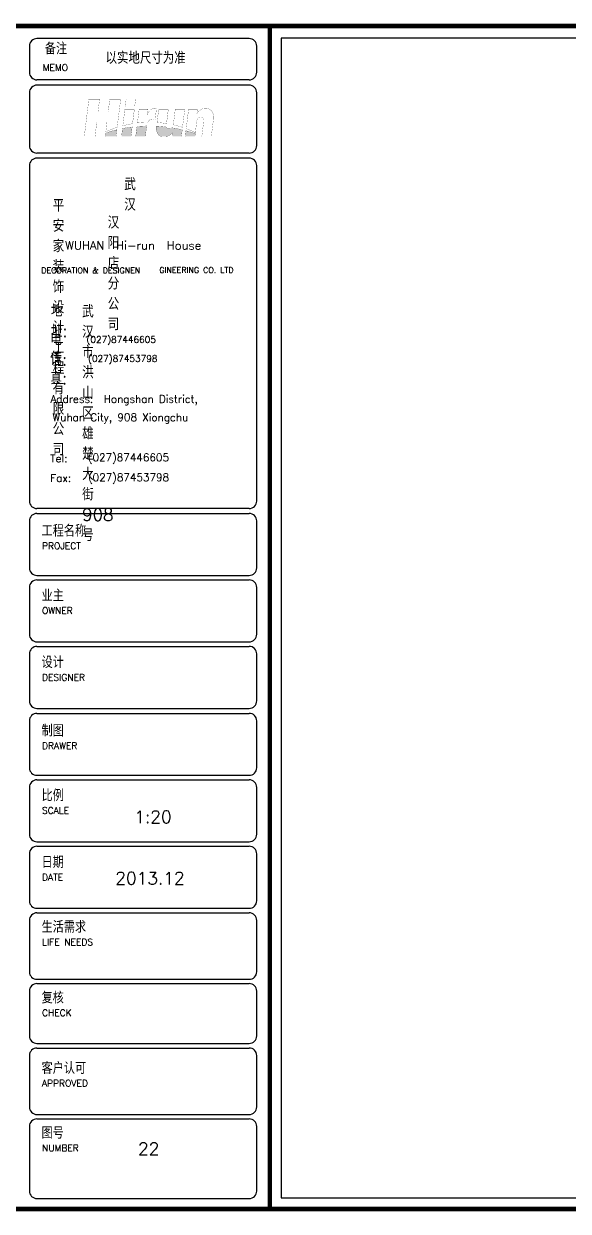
# Model space of a CAD drawing. Header units: millimetres. Extents: x 512961 to 1001058, y -961995 to -458543.
# Drawn here: x 913336 to 915741, y -886619 to -881372 of the extents above; entities that cross this region are included whole.
import ezdxf

# ---------------------------------------------------------------- set-up
doc = ezdxf.new("R2010")
doc.units = ezdxf.units.MM
doc.header["$MEASUREMENT"] = 0
doc.layers.get('0').update_dxf_attribs({"linetype": 'CONTINUOUS'})
doc.styles.add('HZXY', font='complex.shx', dxfattribs={"bigfont": 'HZXY.shx'})
doc.styles.add('ROMAND', font='romand')
doc.styles.get("Standard").update_dxf_attribs({"font": 'complex.shx', "bigfont": 'hzxy.shx'})

# ---------------------------------------------------------------- blocks, each defined once
blk = doc.blocks.new('dty56ey6u76u')
h = blk.add_hatch(color=8)
h.paths.add_polyline_path([(152846, -147443, 0.008373), (152807, -147430, 0.012524), (152763, -147418), (152757, -147467), (152843, -147467)])
h.paths.add_polyline_path([(152731, -147410, 0.000978), (152687, -147400, 0.008202), (152639, -147391, -0.08076), (152632, -147397, -0.07009), (152625, -147400, -0.065952), (152611, -147401, -0.171138), (152599, -147397, -0.17102), (152592, -147385, 0.00912), (152548, -147380, 0.006727), (152504, -147377, 0.003583), (152503, -147387, 0.027491), (152503, -147407, 0.125398), (152515, -147446, 0.160866), (152544, -147467), (152600, -147467, 0.083032), (152626, -147454, 0.044846), (152641, -147443, 0.0269), (152650, -147431), (152646, -147467), (152724, -147467)])
h.paths.add_polyline_path([(152417, -147375, 0.005645), (152376, -147377, 0.006522), (152331, -147380), (152320, -147467), (152405, -147467)])
h.paths.add_polyline_path([(152289, -147384, 0.008787), (152246, -147390, 0.015086), (152203, -147398), (152195, -147467), (152278, -147467)])
h.paths.add_polyline_path([(152154, -147409, 0.011698), (152105, -147422, 0.006831), (152054, -147438), (152050, -147467), (152147, -147467)])
at = {"const_width": 1.59}
for points in [[(151906, -147139), (151866, -147467), (151961, -147467), (151976, -147341), (152066, -147341), (152056, -147427, -0.021361), (152111, -147404, -0.011006), (152156, -147388), (152187, -147139), (152091, -147139), (152077, -147249), (151987, -147249), (152001, -147139), (151906, -147139)], [(152350, -147228), (152335, -147349, -0.011867), (152377, -147345, -0.012997), (152427, -147343, -0.143936), (152446, -147321, -0.143683), (152474, -147314, -0.153668), (152483, -147317), (152492, -147317), (152503, -147223), (152499, -147223, -0.015573), (152497, -147222, 0.08379), (152493, -147221, 0.078886), (152473, -147223, 0.132596), (152444, -147241, 0.089043), (152421, -147276), (152427, -147228), (152350, -147228)], [(152766, -147400), (152787, -147228), (152864, -147228), (152860, -147265, -0.054355), (152881, -147242, -0.092924), (152910, -147225, -0.133066), (152954, -147223, -0.145597), (152986, -147238, -0.13647), (153003, -147267, -0.083603), (153007, -147314), (152988, -147467), (152904, -147467), (152919, -147346, 0.0455), (152920, -147326, 0.104986), (152916, -147308, 0.190303), (152904, -147298, 0.109725), (152891, -147296, 0.112267), (152876, -147301, 0.08735), (152867, -147312, 0.032594), (152862, -147324, 0.036354), (152858, -147339), (152847, -147435, 0.013342), (152803, -147415, 0.025843), (152766, -147400, 0.760251)], [(152224, -147228), (152206, -147374, -0.010557), (152247, -147364, -0.012892), (152292, -147356), (152308, -147228), (152224, -147228)], [(152523, -147228), (152508, -147345, -0.015908), (152550, -147349, -0.015358), (152592, -147355), (152608, -147228), (152523, -147228)], [(152669, -147228), (152661, -147297, 0.003215), (152656, -147334, -0.035874), (152651, -147365, -0.014819), (152695, -147376, -0.011975), (152733, -147388), (152753, -147228), (152669, -147228)], [(152054, -147438), (152050, -147467), (152147, -147467), (152154, -147409, 0.011698), (152105, -147422, 0.006831), (152054, -147438, -0.764062)], [(152203, -147398), (152195, -147467), (152278, -147467), (152289, -147384, 0.008787), (152246, -147390, 0.015086), (152203, -147398, -1.073063)], [(152331, -147380), (152320, -147467), (152405, -147467), (152417, -147375, 0.005645), (152376, -147377, 0.006522), (152331, -147380, -0.577686)], [(152731, -147410), (152724, -147467), (152646, -147467), (152650, -147431, -0.0269), (152641, -147443, -0.044846), (152626, -147454, -0.098409), (152595, -147468, -0.092639), (152556, -147470, -0.217932), (152515, -147446, -0.125398), (152503, -147407, -0.027491), (152503, -147387, -0.003583), (152504, -147377, -0.006727), (152548, -147380, -0.00912), (152592, -147385, 0.17102), (152599, -147397, 0.171138), (152611, -147401, 0.065952), (152625, -147400, 0.07009), (152632, -147397, 0.08076), (152639, -147391, -0.008202), (152687, -147400, -0.000978), (152731, -147410, 1.199229)], [(152763, -147418), (152757, -147467), (152843, -147467), (152846, -147443, 0.008373), (152807, -147430, 0.012524), (152763, -147418, -1.421416)]]:
    blk.add_lwpolyline(points, format="xyb", dxfattribs=at)
blk.add_lwpolyline([(152235, -147140), (152227, -147208), (152310, -147208), (152319, -147140), (152235, -147140)], dxfattribs=at)

msp = doc.modelspace()

# ---------------------------------------------------------------- linework, layer by layer
at = {"color": 4}
for p, q in [((913361.1, -881470.5), (913361.1, -881586.3)), ((914331.6, -881437.1), (913394.5, -881437.1)), ((914365, -881586.3), (914365, -881470.5)), ((914331.6, -881619.7), (913394.5, -881619.7)), ((913361.1, -881676.3), (913361.1, -881909.7)), ((914331.6, -881642.9), (913394.5, -881642.9)), ((914365, -881909.7), (914365, -881676.3)), ((914331.6, -881943.1), (913394.5, -881943.1)), ((914331.6, -881965.3), (913394.5, -881965.3)), ((913361.1, -881998.7), (913361.1, -883480.5)), ((914365, -883480.5), (914365, -881998.7)), ((914331.6, -883513.9), (913394.5, -883513.9)), ((913361.1, -883568.7), (913361.1, -883775.7)), ((913394.5, -883535.3), (914331.6, -883535.3)), ((914365, -883775.7), (914365, -883568.7)), ((913394.5, -883809), (914331.6, -883809)), ((913394.5, -883829.1), (914331.6, -883829.1)), ((913361.1, -883862.5), (913361.1, -884069.4)), ((914365, -884069.4), (914365, -883862.5)), ((913394.5, -884102.8), (914331.6, -884102.8)), ((913394.5, -884122.9), (914331.6, -884122.9)), ((913361.1, -884156.2), (913361.1, -884363.2)), ((914365, -884363.2), (914365, -884156.2)), ((913394.5, -884396.6), (914331.6, -884396.6)), ((913361.1, -884452), (913361.1, -884659)), ((913394.5, -884418.6), (914331.6, -884418.6)), ((914365, -884659), (914365, -884452)), ((913394.5, -884692.4), (914331.6, -884692.4)), ((913394.5, -884712.4), (914331.6, -884712.4)), ((913361.1, -884745.8), (913361.1, -884952.8)), ((914365, -884952.8), (914365, -884745.8)), ((913394.5, -884986.2), (914331.6, -884986.2)), ((913394.5, -885006.2), (914331.6, -885006.2)), ((913361.1, -885039.6), (913361.1, -885246.6)), ((914365, -885246.6), (914365, -885039.6)), ((913394.5, -885280), (914331.6, -885280)), ((913394.5, -885300), (914331.6, -885300)), ((913361.1, -885333.4), (913361.1, -885560.4)), ((914365, -885560.4), (914365, -885333.4)), ((913394.5, -885593.8), (914331.6, -885593.8)), ((913394.5, -885612.7), (914331.6, -885612.7)), ((913361.1, -885646), (913361.1, -885843.9)), ((914365, -885843.9), (914365, -885646)), ((913394.5, -885877.3), (914331.6, -885877.3)), ((913394.5, -885897.4), (914331.6, -885897.4)), ((913361.1, -885930.7), (913361.1, -886157.8)), ((914365, -886157.8), (914365, -885930.7)), ((913394.5, -886191.2), (914331.6, -886191.2)), ((913361.1, -886244.1), (913361.1, -886529.2)), ((913394.5, -886210.7), (914331.6, -886210.7)), ((914365, -886529.2), (914365, -886244.1)), ((913394.5, -886562.6), (914331.6, -886562.6))]:
    msp.add_line(p, q, dxfattribs=at)
at = {"const_width": 19.9}
for points in [[(907221.1, -886608.6), (914423.1, -886608.6), (914423.1, -881381.7), (907221.1, -881381.7)], [(914423.1, -886608.6), (921625, -886608.6), (921625, -881381.7), (914423.1, -881381.7)]]:
    msp.add_lwpolyline(points, close=True, dxfattribs=at)
at = {"color": 4}
msp.add_lwpolyline([(914473.1, -881435), (914473.1, -886559.6), (920513.4, -886559.6), (920513.4, -881435)], close=True, dxfattribs=at)
for centre, start, end in [((913394.5, -881470.5), 90, 180), ((914331.6, -881470.5), 0, 90), ((913394.5, -881586.3), 180, 270), ((914331.6, -881586.3), 270, 0), ((913394.5, -881676.3), 90, 180), ((914331.6, -881676.3), 0, 90), ((913394.5, -881909.7), 180, 270), ((914331.6, -881909.7), 270, 0), ((913394.5, -881998.7), 90, 180), ((914331.6, -881998.7), 0, 90), ((913394.5, -883480.5), 180, 270), ((914331.6, -883480.5), 270, 0), ((913394.5, -883568.7), 90, 180), ((914331.6, -883568.7), 0, 90), ((913394.5, -883775.7), 180, 270), ((914331.6, -883775.7), 270, 0), ((913394.5, -883862.5), 90, 180), ((914331.6, -883862.5), 0, 90), ((913394.5, -884069.4), 180, 270), ((914331.6, -884069.4), 270, 0), ((913394.5, -884156.2), 90, 180), ((914331.6, -884156.2), 0, 90), ((913394.5, -884363.2), 180, 270), ((914331.6, -884363.2), 270, 0), ((913394.5, -884452), 90, 180), ((914331.6, -884452), 0, 90), ((913394.5, -884659), 180, 270), ((914331.6, -884659), 270, 0), ((913394.5, -884745.8), 90, 180), ((914331.6, -884745.8), 0, 90), ((913394.5, -884952.8), 180, 270), ((914331.6, -884952.8), 270, 0), ((913394.5, -885039.6), 90, 180), ((914331.6, -885039.6), 0, 90), ((913394.5, -885246.6), 180, 270), ((914331.6, -885246.6), 270, 0), ((913394.5, -885333.4), 90, 180), ((914331.6, -885333.4), 0, 90), ((913394.5, -885560.4), 180, 270), ((914331.6, -885560.4), 270, 0), ((913394.5, -885646), 90, 180), ((914331.6, -885646), 0, 90), ((913394.5, -885843.9), 180, 270), ((914331.6, -885843.9), 270, 0), ((913394.5, -885930.7), 90, 180), ((914331.6, -885930.7), 0, 90), ((913394.5, -886157.8), 180, 270), ((914331.6, -886157.8), 270, 0), ((913394.5, -886244.1), 90, 180), ((914331.6, -886244.1), 0, 90), ((913394.5, -886529.2), 180, 270), ((914331.6, -886529.2), 270, 0)]:
    msp.add_arc(centre, 33.4, start, end, dxfattribs=at)

# ---------------------------------------------------------------- block references
at = {"color": 1, "xscale": 0.5, "yscale": 0.5, "zscale": 0.5}
msp.add_blockref('dty56ey6u76u', (837670.8, -808135.5), dxfattribs=at)

# ---------------------------------------------------------------- texts
for s, height, style, p in [('备注', 51.77, 'HZXY', (913429.5, -881507.4)), ('以实地尺寸为准', 53.2, 'HZXY', (913697.6, -881548.9)), ('MEMO', 29.38, 'ROMAND', (913419.8, -881580.2)), ('WUHAN  Hi-run  House', 37.498, 'HZXY', (913519.1, -882369.9, -577.1)), ('DECORATION & DESIGNEN', 25.491, 'HZXY', (913413.9, -882474.4, -577.1)), ('GINEERING CO. LTD', 25.491, 'HZXY', (913935.1, -882473, -577.1)), ('(027)87446605', 28.856, 'HZXY', (913613.3, -882781.5, -494.7)), (' (027)87453798', 28.856, 'HZXY', (913600.2, -882865.5, -494.7)), ('Address:  Hongshan District, ', 33.666, 'HZXY', (913454.2, -883046.5, -577.1)), (' Wuhan City, 908 Xiongchu  ', 33.666, 'HZXY', (913439.7, -883127.4)), (' (027)87446605', 33.666, 'HZXY', (913596.8, -883304.6, -395.7)), (' (027)87453798', 33.666, 'HZXY', (913597.3, -883392.9, -494.7)), ('工程名称', 51.77, 'HZXY', (913414.9, -883637.6)), ('PROJECT', 29.38, 'ROMAND', (913416.9, -883693.2)), ('业主', 51.77, 'HZXY', (913414.9, -883923.8)), ('OWNER', 29.38, 'ROMAND', (913416.9, -883979.4)), ('设计', 51.77, 'HZXY', (913414.9, -884218.7)), ('DESIGNER', 29.38, 'ROMAND', (913416.9, -884274.3)), ('制图', 51.77, 'HZXY', (913414.9, -884521)), ('DRAWER', 29.38, 'ROMAND', (913416.9, -884576.6)), ('比例', 51.77, 'HZXY', (913414.9, -884807.1)), ('SCALE', 29.38, 'ROMAND', (913416.9, -884862.7)), ('日期', 51.77, 'HZXY', (913414.9, -885102)), ('DATE', 29.38, 'ROMAND', (913416.9, -885157.6)), ('复核', 51.77, 'HZXY', (913414.9, -885700.8)), ('CHECK', 29.38, 'ROMAND', (913416.9, -885756.4)), ('客户认可', 51.77, 'HZXY', (913414.9, -886012)), ('APPROVED', 29.38, 'ROMAND', (913416.9, -886067.6)), ('图号', 51.77, 'HZXY', (913414.9, -886298.2)), ('NUMBER', 29.38, 'ROMAND', (913416.9, -886353.8))]:
    msp.add_text(s, height=height, dxfattribs=dict(style=style)).set_placement(p)
for s, p in [('1:20', (913824.4, -884903.7)), ('2013.12', (913740.5, -885174.7)), ('22', (913841, -886370))]:
    msp.add_text(s, height=55).set_placement(p)
at = {"color": 2}
for s, height, style, p in [('生活需求', 51.77, 'HZXY', (913414.9, -885388.2)), ('LIFE NEEDS', 29.38, 'ROMAND', (913416.9, -885443.8))]:
    msp.add_text(s, height=height, dxfattribs=dict(at, style=style)).set_placement(p)
at = {"attachment_point": 1, "style": 'HZXY'}
for s, insert, char_height, width in [('武汉', (913780.1, -882054.1, -577.1), 53.87, 0.285), ('平安家装饰设计工程有限公司', (913464, -882147.7, -577.1), 53.865, 0.337), ('汉阳店分公司', (913706.9, -882223.3, -577.1), 53.87, 0.25), ('地址:', (913456.1, -882612.5, -577.1), 53.87, 0.337), ('武汉市洪山区雄楚大街908号', (913594.1, -882616, -577.1), 53.865, 0.285), ('电话:', (913453.6, -882738.3, -577.1), 53.87, 0.337), ('传真:', (913453.6, -882821, -577.1), 53.87, 0.337), ('Tel:', (913453.6, -883275.8, -577.1), 33.67, 0.337), ('Fax:', (913453.6, -883362.6, -577.1), 33.67, 0.337)]:
    msp.add_mtext(s, dxfattribs=dict(at, insert=insert, char_height=char_height, width=width))

doc.saveas('drawing.dxf')
